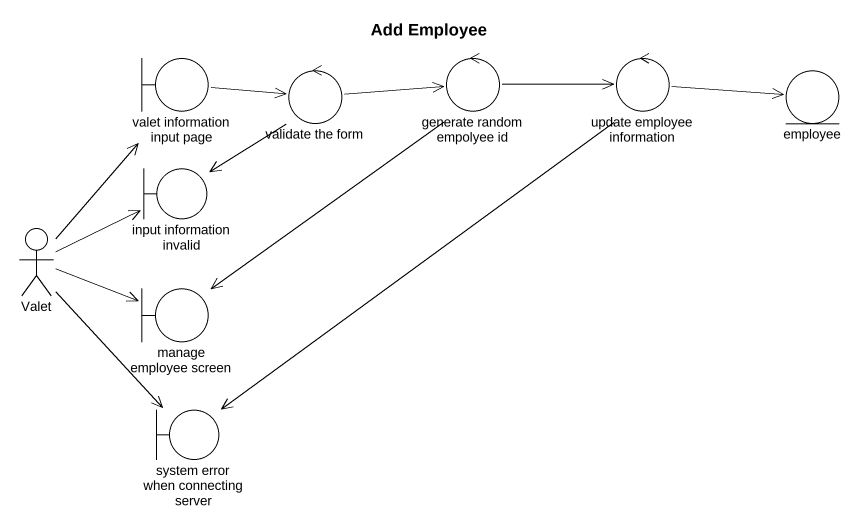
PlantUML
@startuml
title Add Employee
boundary "valet information input page" as valet_information_input_page
control "validate the form" as validate_the_form
control "generate random empolyee id" as generate_random_empolyee_id
control "update employee information" as update_employee_information
entity employee
boundary "input information invalid" as input_information_invalid
actor Valet
boundary "manage employee screen" as manage_employee_screen
boundary "system error when connecting server" as system_error_when
valet_information_input_page -right-> validate_the_form
validate_the_form -right-> generate_random_empolyee_id
validate_the_form --> input_information_invalid
generate_random_empolyee_id -right-> update_employee_information
generate_random_empolyee_id --> manage_employee_screen
update_employee_information -right-> employee
update_employee_information --> system_error_when
Valet -up-> valet_information_input_page
Valet -right-> input_information_invalid
Valet -right-> manage_employee_screen
Valet --> system_error_when
@enduml
